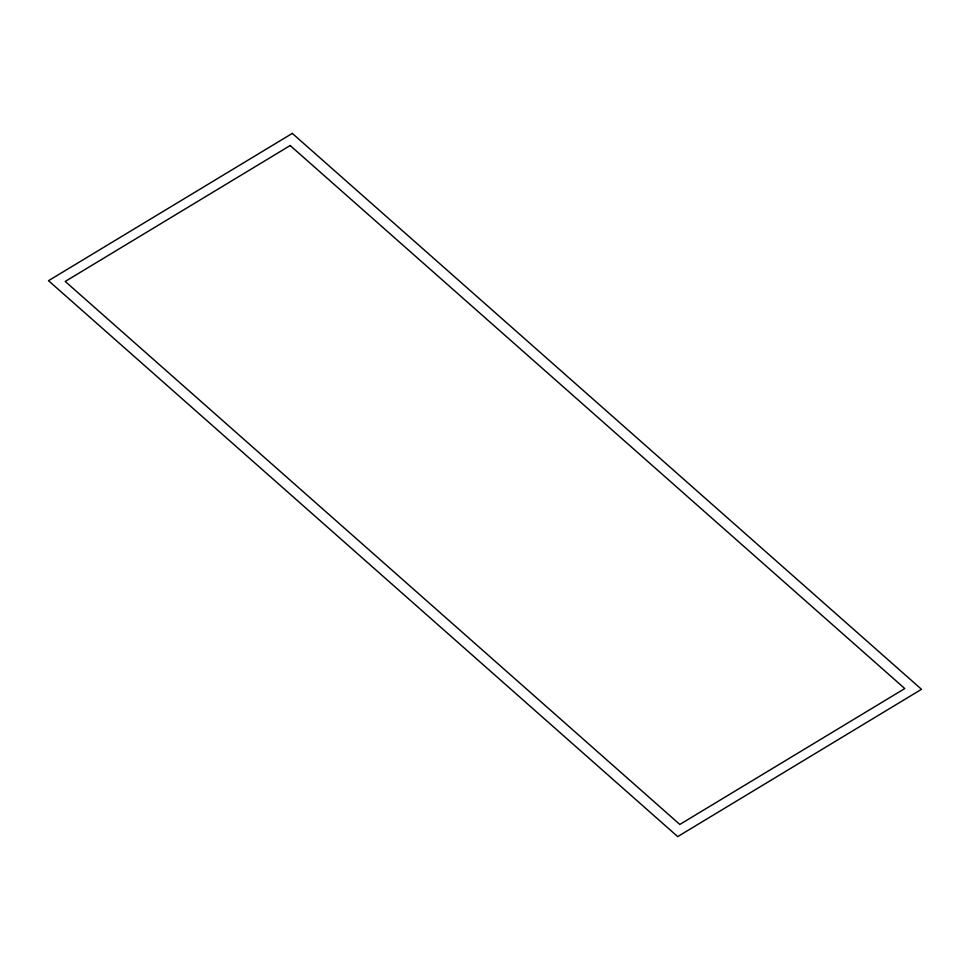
<?xml version="1.0" encoding="UTF-8"?>
<svg xmlns="http://www.w3.org/2000/svg" width="970" height="970" viewBox="0 0 970 970"><rect width="100%" height="100%" fill="white"/><g stroke="black" fill="none" stroke-linecap="round" stroke-linejoin="round"><path stroke-width="1.45" d="M292.297 133.399L48.5 280.694L677.703 836.601L921.5 689.306L292.297 133.399M290.175 145.548L65.22 281.445L679.824 824.452L904.78 688.554L290.175 145.548"/></g></svg>
